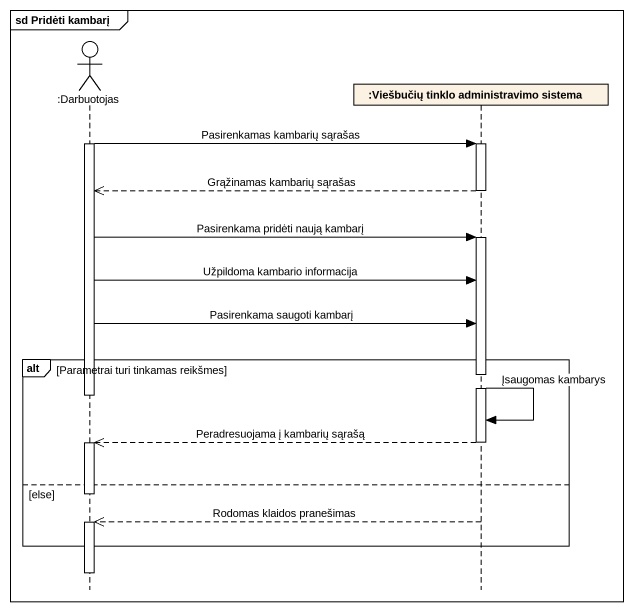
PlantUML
@startuml
mainframe sd Pridėti kambarį
hide footbox
actor ":Darbuotojas" as Darbuotojas
participant ":Viešbučių tinklo administravimo sistema" as Viešbučių_tinklo

activate Darbuotojas
Darbuotojas -> Viešbučių_tinklo : Pasirenkamas kambarių sąrašas
activate Viešbučių_tinklo
Viešbučių_tinklo -->> Darbuotojas : Grąžinamas kambarių sąrašas
deactivate Viešbučių_tinklo
Darbuotojas -> Viešbučių_tinklo : Pasirenkama pridėti naują kambarį
activate Viešbučių_tinklo
Darbuotojas -> Viešbučių_tinklo : Užpildoma kambario informacija
Darbuotojas -> Viešbučių_tinklo : Pasirenkama saugoti kambarį
alt Parametrai turi tinkamas reikšmes
  deactivate Darbuotojas
  Viešbučių_tinklo -> Viešbučių_tinklo : Įsaugomas kambarys
  Viešbučių_tinklo -->> Darbuotojas : Peradresuojama į kambarių sąrašą
  deactivate Viešbučių_tinklo
  activate Darbuotojas
else else
  deactivate Darbuotojas
  Viešbučių_tinklo -->> Darbuotojas : Rodomas klaidos pranešimas
  activate Darbuotojas
end
deactivate Darbuotojas
@enduml
